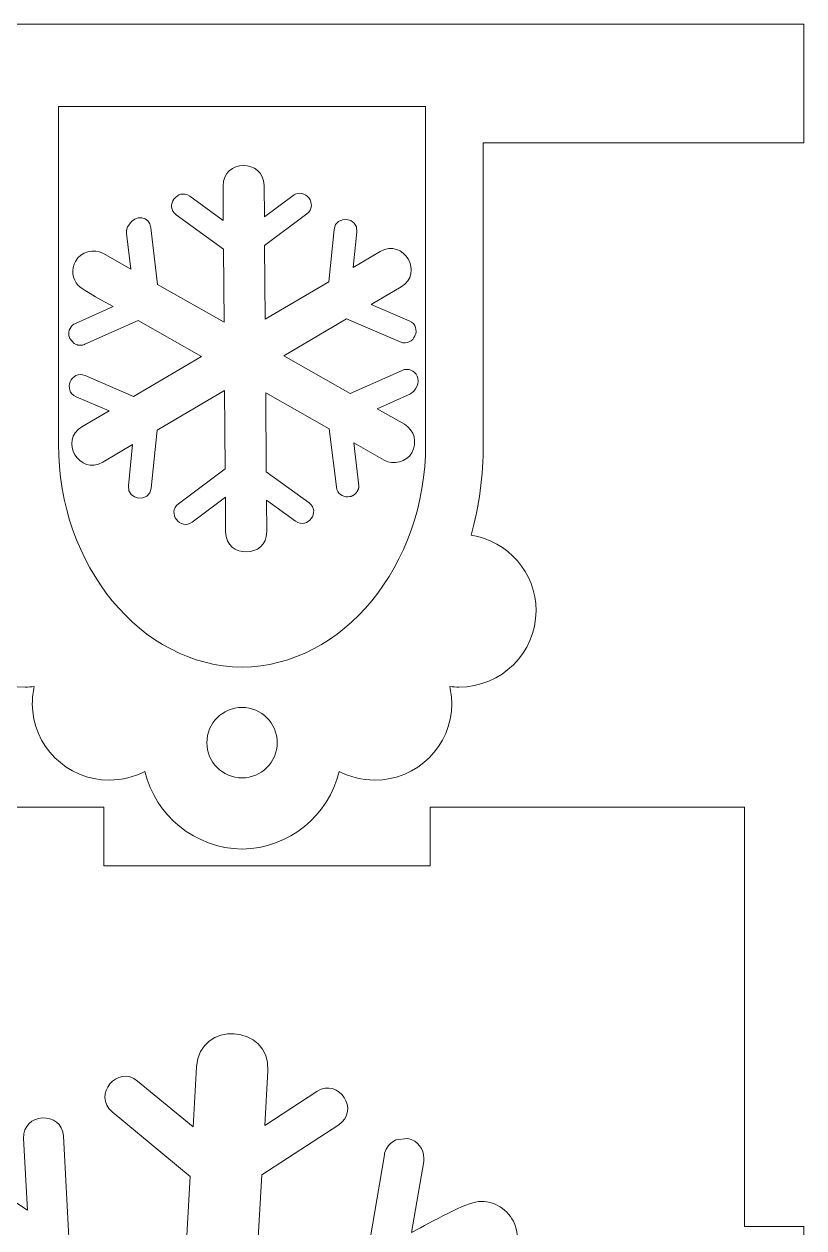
# Model space of a CAD drawing. Header units: centimetres. Extents: x -37 to 30, y -73 to 69.
# Drawn here: x 22.3 to 30.18, y 44.88 to 57.04 of the extents above; entities that cross this region are included whole.
import ezdxf

# ---------------------------------------------------------------- set-up
doc = ezdxf.new("R2010")
doc.units = ezdxf.units.CM
doc.header["$MEASUREMENT"] = 0
doc.layers.add('layer 1', color=7, linetype='Continuous')

msp = doc.modelspace()

# ---------------------------------------------------------------- linework, layer by layer
at = {"layer": 'layer 1', "color": 2, "lineweight": 9}
for points, knots in [([(30.17761, 55.84444), (30.17761, 55.84444), (29.26379, 55.84444), (29.26379, 55.84444), (29.26379, 55.84444), (29.26379, 55.84444), (28.17571, 55.84444), (28.17571, 55.84444), (28.17571, 55.84444), (28.17571, 55.84444), (26.93823, 55.84444), (26.93823, 55.84444), (26.93823, 55.84444), (26.93823, 55.84444), (26.93823, 52.8023), (26.93823, 52.8023), (26.93823, 52.8023), (26.93823, 52.48094), (26.89505, 52.17122), (26.81537, 51.88106), (26.81537, 51.88106), (27.18675, 51.8227), (27.47081, 51.50362), (27.47081, 51.11884), (27.47081, 51.11884), (27.47081, 50.69264), (27.12237, 50.347), (26.69277, 50.347), (26.69277, 50.347), (26.66139, 50.347), (26.63049, 50.34892), (26.60007, 50.3525), (26.60007, 50.3525), (26.61301, 50.29672), (26.61981, 50.23866), (26.61981, 50.17902), (26.61981, 50.17902), (26.61981, 49.75282), (26.27137, 49.40718), (25.84177, 49.40718), (25.84177, 49.40718), (25.71243, 49.40718), (25.59043, 49.43854), (25.48311, 49.49396), (25.48311, 49.49396), (25.37569, 49.05078), (24.97817, 48.7195), (24.50099, 48.70914), (24.50099, 48.70914), (24.02381, 48.7195), (23.62629, 49.05078), (23.51887, 49.49396), (23.51887, 49.49396), (23.41155, 49.43854), (23.28955, 49.40718), (23.16021, 49.40718), (23.16021, 49.40718), (22.73061, 49.40718), (22.38217, 49.75282), (22.38217, 50.17902), (22.38217, 50.17902), (22.38217, 50.23866), (22.38897, 50.29672), (22.40191, 50.3525), (22.40191, 50.3525), (22.37149, 50.34892), (22.34059, 50.347), (22.30921, 50.347), (22.30921, 50.347), (21.87961, 50.347), (21.53117, 50.69264), (21.53117, 51.11884), (21.53117, 51.11884), (21.53117, 51.50362), (21.81523, 51.8227), (22.18661, 51.88106), (22.18661, 51.88106), (22.10693, 52.17122), (22.06375, 52.48094), (22.06375, 52.8023), (22.06375, 52.8023), (22.06375, 52.8023), (22.06375, 55.84444), (22.06375, 55.84444), (22.06375, 55.84444), (22.06375, 55.84444), (20.25247, 55.84444), (20.25247, 55.84444), (20.25247, 55.84444), (20.25247, 55.84444), (19.73819, 55.84444), (19.73819, 55.84444), (19.73819, 55.84444), (19.73819, 55.84444), (18.82437, 55.84444), (18.82437, 55.84444), (18.82437, 55.84444), (18.82437, 55.84444), (18.82437, 56.7603), (18.82437, 56.7603), (18.82437, 56.7603), (18.82437, 56.7603), (18.82437, 57.04444), (18.82437, 57.04444), (18.82437, 57.04444), (18.82437, 57.04444), (24.50099, 57.04444), (24.50099, 57.04444), (24.50099, 57.04444), (24.50099, 57.04444), (30.17761, 57.04444), (30.17761, 57.04444), (30.17761, 57.04444), (30.17761, 57.04444), (30.17761, 56.7603), (30.17761, 56.7603), (30.17761, 56.7603), (30.17761, 56.7603), (30.17761, 55.84444), (30.17761, 55.84444)], [0, 0, 0, 0, 0.03225806, 0.03225806, 0.03225806, 0.03225806, 0.06451613, 0.06451613, 0.06451613, 0.06451613, 0.09677419, 0.09677419, 0.09677419, 0.09677419, 0.12903226, 0.12903226, 0.12903226, 0.12903226, 0.16129032, 0.16129032, 0.16129032, 0.16129032, 0.19354839, 0.19354839, 0.19354839, 0.19354839, 0.22580645, 0.22580645, 0.22580645, 0.22580645, 0.25806452, 0.25806452, 0.25806452, 0.25806452, 0.29032258, 0.29032258, 0.29032258, 0.29032258, 0.32258065, 0.32258065, 0.32258065, 0.32258065, 0.35483871, 0.35483871, 0.35483871, 0.35483871, 0.38709677, 0.38709677, 0.38709677, 0.38709677, 0.41935484, 0.41935484, 0.41935484, 0.41935484, 0.4516129, 0.4516129, 0.4516129, 0.4516129, 0.48387097, 0.48387097, 0.48387097, 0.48387097, 0.51612903, 0.51612903, 0.51612903, 0.51612903, 0.5483871, 0.5483871, 0.5483871, 0.5483871, 0.58064516, 0.58064516, 0.58064516, 0.58064516, 0.61290323, 0.61290323, 0.61290323, 0.61290323, 0.64516129, 0.64516129, 0.64516129, 0.64516129, 0.67741935, 0.67741935, 0.67741935, 0.67741935, 0.70967742, 0.70967742, 0.70967742, 0.70967742, 0.74193548, 0.74193548, 0.74193548, 0.74193548, 0.77419355, 0.77419355, 0.77419355, 0.77419355, 0.80645161, 0.80645161, 0.80645161, 0.80645161, 0.83870968, 0.83870968, 0.83870968, 0.83870968, 0.87096774, 0.87096774, 0.87096774, 0.87096774, 0.90322581, 0.90322581, 0.90322581, 0.90322581, 0.93548387, 0.93548387, 0.93548387, 0.93548387, 1, 1, 1, 1]), ([(26.35561, 56.21148), (26.35561, 56.21148), (24.50099, 56.21148), (24.50099, 56.21148), (24.50099, 56.21148), (24.50099, 56.21148), (22.64637, 56.21148), (22.64637, 56.21148), (22.64637, 56.21148), (22.64637, 56.21148), (22.64637, 55.84444), (22.64637, 55.84444), (22.64637, 55.84444), (22.64637, 55.84444), (22.64637, 55.01474), (22.64637, 55.01474), (22.64637, 55.01474), (22.64637, 55.01474), (22.64637, 52.8023), (22.64637, 52.8023), (22.64637, 52.8023), (22.64637, 51.57076), (23.47877, 50.5615), (24.50099, 50.54656), (24.50099, 50.54656), (25.52321, 50.5615), (26.35561, 51.57076), (26.35561, 52.8023), (26.35561, 52.8023), (26.35561, 52.8023), (26.35561, 55.01474), (26.35561, 55.01474), (26.35561, 55.01474), (26.35561, 55.01474), (26.35561, 55.84444), (26.35561, 55.84444), (26.35561, 55.84444), (26.35561, 55.84444), (26.35561, 56.21148), (26.35561, 56.21148)], [0, 0, 0, 0, 0.09090909, 0.09090909, 0.09090909, 0.09090909, 0.18181818, 0.18181818, 0.18181818, 0.18181818, 0.27272727, 0.27272727, 0.27272727, 0.27272727, 0.36363636, 0.36363636, 0.36363636, 0.36363636, 0.45454545, 0.45454545, 0.45454545, 0.45454545, 0.54545455, 0.54545455, 0.54545455, 0.54545455, 0.63636364, 0.63636364, 0.63636364, 0.63636364, 0.72727273, 0.72727273, 0.72727273, 0.72727273, 0.81818182, 0.81818182, 0.81818182, 0.81818182, 1, 1, 1, 1]), ([(24.50099, 50.1409), (24.30467, 50.1409), (24.14547, 49.9817), (24.14547, 49.78536), (24.14547, 49.78536), (24.14547, 49.58904), (24.30467, 49.42984), (24.50099, 49.42984), (24.50099, 49.42984), (24.69733, 49.42984), (24.85653, 49.58904), (24.85653, 49.78536), (24.85653, 49.78536), (24.85653, 49.9817), (24.69733, 50.1409), (24.50099, 50.1409)], [0, 0, 0, 0, 0.2, 0.2, 0.2, 0.2, 0.4, 0.4, 0.4, 0.4, 0.6, 0.6, 0.6, 0.6, 1, 1, 1, 1])]:
    msp.add_open_spline(points, degree=3, knots=knots, dxfattribs=at)
at = {"layer": 'layer 1', "color": 254, "lineweight": 9}
msp.add_open_spline([(25.37614, 54.44074), (25.37614, 54.44074), (24.73421, 54.06359), (24.73421, 54.06359), (24.73421, 54.06359), (24.73421, 54.06359), (24.72859, 54.80806), (24.72859, 54.80806), (24.72859, 54.80806), (24.72859, 54.80806), (25.15529, 55.12705), (25.15529, 55.12705), (25.15529, 55.12705), (25.27594, 55.21727), (25.13709, 55.4029), (25.01649, 55.31268), (25.01649, 55.31268), (25.01649, 55.31268), (24.72636, 55.0958), (24.72636, 55.0958), (24.72636, 55.0958), (24.72636, 55.0958), (24.72395, 55.41273), (24.72395, 55.41273), (24.72395, 55.41273), (24.72185, 55.68479), (24.30682, 55.68153), (24.30886, 55.40954), (24.30886, 55.40954), (24.30886, 55.40954), (24.31154, 55.0596), (24.31154, 55.0596), (24.31154, 55.0596), (24.31154, 55.0596), (23.97294, 55.30476), (23.97294, 55.30476), (23.97294, 55.30476), (23.85098, 55.39307), (23.71495, 55.20544), (23.83698, 55.11705), (23.83698, 55.11705), (23.83698, 55.11705), (24.31374, 54.77185), (24.31374, 54.77185), (24.31374, 54.77185), (24.31374, 54.77185), (24.31931, 54.03445), (24.31931, 54.03445), (24.31931, 54.03445), (24.31931, 54.03445), (23.64817, 54.41519), (23.64817, 54.41519), (23.64817, 54.41519), (23.64817, 54.41519), (23.58036, 54.98584), (23.58036, 54.98584), (23.58036, 54.98584), (23.56633, 55.1039), (23.42217, 55.12828), (23.35715, 55.01377), (23.35715, 55.01377), (23.33908, 54.99055), (23.3298, 54.96048), (23.3335, 54.9291), (23.3335, 54.9291), (23.3335, 54.9291), (23.3763, 54.56942), (23.3763, 54.56942), (23.3763, 54.56942), (23.3763, 54.56942), (23.10063, 54.72578), (23.10063, 54.72578), (23.10063, 54.72578), (23.00131, 54.78213), (22.87405, 54.74698), (22.8177, 54.64766), (22.8177, 54.64766), (22.77412, 54.56992), (22.78495, 54.46836), (22.84686, 54.40326), (22.84686, 54.40326), (22.90048, 54.34682), (23.13661, 54.22814), (23.20023, 54.19204), (23.20023, 54.19204), (23.20023, 54.19204), (22.81858, 54.02143), (22.81858, 54.02143), (22.81858, 54.02143), (22.7699, 53.99896), (22.74236, 53.94611), (22.75215, 53.89338), (22.75215, 53.89338), (22.75215, 53.89338), (22.75275, 53.89055), (22.75275, 53.89055), (22.75275, 53.89055), (22.75275, 53.89055), (22.75679, 53.87661), (22.75679, 53.87661), (22.75679, 53.87661), (22.75679, 53.87661), (22.76014, 53.86841), (22.76014, 53.86841), (22.76014, 53.86841), (22.76014, 53.86841), (22.80462, 53.81734), (22.80462, 53.81734), (22.80462, 53.81734), (22.80462, 53.81734), (22.81693, 53.81076), (22.81693, 53.81076), (22.81693, 53.81076), (22.81693, 53.81076), (22.83786, 53.8033), (22.83786, 53.8033), (22.83786, 53.8033), (22.83786, 53.8033), (22.84333, 53.80205), (22.84333, 53.80205), (22.84333, 53.80205), (22.84333, 53.80205), (22.85437, 53.80037), (22.85437, 53.80037), (22.85437, 53.80037), (22.85437, 53.80037), (22.85716, 53.80013), (22.85716, 53.80013), (22.85716, 53.80013), (22.85716, 53.80013), (22.85997, 53.79993), (22.85997, 53.79993), (22.85997, 53.79993), (22.85997, 53.79993), (22.8797, 53.80052), (22.8797, 53.80052), (22.8797, 53.80052), (22.8797, 53.80052), (22.891, 53.80245), (22.891, 53.80245), (22.891, 53.80245), (22.891, 53.80245), (22.90497, 53.80643), (22.90497, 53.80643), (22.90497, 53.80643), (22.90497, 53.80643), (22.90774, 53.80749), (22.90774, 53.80749), (22.90774, 53.80749), (22.90774, 53.80749), (22.91052, 53.80856), (22.91052, 53.80856), (22.91052, 53.80856), (22.91052, 53.80856), (22.91323, 53.8098), (22.91323, 53.8098), (22.91323, 53.8098), (22.91323, 53.8098), (23.45051, 54.05005), (23.45051, 54.05005), (23.45051, 54.05005), (23.45051, 54.05005), (24.0919, 53.68623), (24.0919, 53.68623), (24.0919, 53.68623), (24.0919, 53.68623), (23.40521, 53.28278), (23.40521, 53.28278), (23.40521, 53.28278), (23.40521, 53.28278), (22.9156, 53.49282), (22.9156, 53.49282), (22.9156, 53.49282), (22.77709, 53.55218), (22.68588, 53.33914), (22.82422, 53.27981), (22.82422, 53.27981), (22.82422, 53.27981), (23.15714, 53.137), (23.15714, 53.137), (23.15714, 53.137), (23.15714, 53.137), (22.88388, 52.97644), (22.88388, 52.97644), (22.88388, 52.97644), (22.64938, 52.83865), (22.85963, 52.48076), (23.09413, 52.61855), (23.09413, 52.61855), (23.09413, 52.61855), (23.39591, 52.79585), (23.39591, 52.79585), (23.39591, 52.79585), (23.39591, 52.79585), (23.35287, 52.38002), (23.35287, 52.38002), (23.35287, 52.38002), (23.33733, 52.23026), (23.56793, 52.20629), (23.58345, 52.35615), (23.58345, 52.35615), (23.58345, 52.35615), (23.64398, 52.94162), (23.64398, 52.94162), (23.64398, 52.94162), (23.64398, 52.94162), (24.32459, 53.34149), (24.32459, 53.34149), (24.32459, 53.34149), (24.32459, 53.34149), (24.33059, 52.55212), (24.33059, 52.55212), (24.33059, 52.55212), (24.33059, 52.55212), (23.85914, 52.19974), (23.85914, 52.19974), (23.85914, 52.19974), (23.73845, 52.10951), (23.87734, 51.92394), (23.99793, 52.01411), (23.99793, 52.01411), (23.99793, 52.01411), (24.33278, 52.26439), (24.33278, 52.26439), (24.33278, 52.26439), (24.33278, 52.26439), (24.33541, 51.91441), (24.33541, 51.91441), (24.33541, 51.91441), (24.33749, 51.6424), (24.75256, 51.64559), (24.75049, 51.91759), (24.75049, 51.91759), (24.75049, 51.91759), (24.7481, 52.23448), (24.7481, 52.23448), (24.7481, 52.23448), (24.7481, 52.23448), (25.0415, 52.02203), (25.0415, 52.02203), (25.0415, 52.02203), (25.16343, 51.93372), (25.29946, 52.12133), (25.17744, 52.20977), (25.17744, 52.20977), (25.17744, 52.20977), (24.74594, 52.52225), (24.74594, 52.52225), (24.74594, 52.52225), (24.74594, 52.52225), (24.73987, 53.31865), (24.73987, 53.31865), (24.73987, 53.31865), (24.73987, 53.31865), (25.38127, 52.95479), (25.38127, 52.95479), (25.38127, 52.95479), (25.38127, 52.95479), (25.45783, 52.34207), (25.45783, 52.34207), (25.45783, 52.34207), (25.4787, 52.29002), (25.53571, 52.25799), (25.59121, 52.27096), (25.59121, 52.27096), (25.59121, 52.27096), (25.59961, 52.2732), (25.59961, 52.2732), (25.59961, 52.2732), (25.59961, 52.2732), (25.60509, 52.27501), (25.60509, 52.27501), (25.60509, 52.27501), (25.60509, 52.27501), (25.60781, 52.27602), (25.60781, 52.27602), (25.60781, 52.27602), (25.60781, 52.27602), (25.61047, 52.2771), (25.61047, 52.2771), (25.61047, 52.2771), (25.61047, 52.2771), (25.61567, 52.27939), (25.61567, 52.27939), (25.61567, 52.27939), (25.61567, 52.27939), (25.62071, 52.28204), (25.62071, 52.28204), (25.62071, 52.28204), (25.62071, 52.28204), (25.62318, 52.28333), (25.62318, 52.28333), (25.62318, 52.28333), (25.62318, 52.28333), (25.62557, 52.28478), (25.62557, 52.28478), (25.62557, 52.28478), (25.62557, 52.28478), (25.63713, 52.29281), (25.63713, 52.29281), (25.63713, 52.29281), (25.63713, 52.29281), (25.63932, 52.29452), (25.63932, 52.29452), (25.63932, 52.29452), (25.63932, 52.29452), (25.64143, 52.29634), (25.64143, 52.29634), (25.64143, 52.29634), (25.64143, 52.29634), (25.6514, 52.30603), (25.6514, 52.30603), (25.6514, 52.30603), (25.6514, 52.30603), (25.65506, 52.31027), (25.65506, 52.31027), (25.65506, 52.31027), (25.65506, 52.31027), (25.65684, 52.31244), (25.65684, 52.31244), (25.65684, 52.31244), (25.65684, 52.31244), (25.6585, 52.31461), (25.6585, 52.31461), (25.6585, 52.31461), (25.6585, 52.31461), (25.66014, 52.31687), (25.66014, 52.31687), (25.66014, 52.31687), (25.66014, 52.31687), (25.66328, 52.32151), (25.66328, 52.32151), (25.66328, 52.32151), (25.66328, 52.32151), (25.66476, 52.32386), (25.66476, 52.32386), (25.66476, 52.32386), (25.66476, 52.32386), (25.67006, 52.33366), (25.67006, 52.33366), (25.67006, 52.33366), (25.67006, 52.33366), (25.67126, 52.33622), (25.67126, 52.33622), (25.67126, 52.33622), (25.67126, 52.33622), (25.67236, 52.33877), (25.67236, 52.33877), (25.67236, 52.33877), (25.67236, 52.33877), (25.67347, 52.34135), (25.67347, 52.34135), (25.67347, 52.34135), (25.67347, 52.34135), (25.67541, 52.34659), (25.67541, 52.34659), (25.67541, 52.34659), (25.67541, 52.34659), (25.67631, 52.34929), (25.67631, 52.34929), (25.67631, 52.34929), (25.67631, 52.34929), (25.67715, 52.35199), (25.67715, 52.35199), (25.67715, 52.35199), (25.67715, 52.35199), (25.67861, 52.35749), (25.67861, 52.35749), (25.67861, 52.35749), (25.67861, 52.35749), (25.67922, 52.36022), (25.67922, 52.36022), (25.67922, 52.36022), (25.67922, 52.36022), (25.67975, 52.36298), (25.67975, 52.36298), (25.67975, 52.36298), (25.67975, 52.36298), (25.68065, 52.36865), (25.68065, 52.36865), (25.68065, 52.36865), (25.68065, 52.36865), (25.68128, 52.37434), (25.68128, 52.37434), (25.68128, 52.37434), (25.68128, 52.37434), (25.68164, 52.38011), (25.68164, 52.38011), (25.68164, 52.38011), (25.68164, 52.38011), (25.63155, 52.81283), (25.63155, 52.81283), (25.63155, 52.81283), (25.63155, 52.81283), (25.93599, 52.64015), (25.93599, 52.64015), (25.93599, 52.64015), (26.03333, 52.58542), (26.15748, 52.61915), (26.21611, 52.71342), (26.21611, 52.71342), (26.27434, 52.8141), (26.24334, 52.94303), (26.1408, 53.0012), (26.1408, 53.0012), (26.1408, 53.0012), (25.86511, 53.1576), (25.86511, 53.1576), (25.86511, 53.1576), (25.86511, 53.1576), (26.19581, 53.3054), (26.19581, 53.3054), (26.19581, 53.3054), (26.25705, 53.33273), (26.29874, 53.42565), (26.27095, 53.48787), (26.27095, 53.48787), (26.24492, 53.5461), (26.17612, 53.57238), (26.11792, 53.54639), (26.11792, 53.54639), (26.11792, 53.54639), (25.59327, 53.31178), (25.59327, 53.31178), (25.59327, 53.31178), (25.59327, 53.31178), (24.92209, 53.69254), (24.92209, 53.69254), (24.92209, 53.69254), (24.92209, 53.69254), (25.55791, 54.06607), (25.55791, 54.06607), (25.55791, 54.06607), (25.55791, 54.06607), (26.0988, 53.83397), (26.0988, 53.83397), (26.0988, 53.83397), (26.23732, 53.77462), (26.32858, 53.98763), (26.19019, 54.04702), (26.19019, 54.04702), (26.19019, 54.04702), (25.806, 54.21184), (25.806, 54.21184), (25.806, 54.21184), (25.806, 54.21184), (26.10774, 54.38911), (26.10774, 54.38911), (26.10774, 54.38911), (26.34227, 54.52691), (26.13208, 54.8848), (25.8975, 54.74701), (25.8975, 54.74701), (25.8975, 54.74701), (25.62424, 54.58649), (25.62424, 54.58649), (25.62424, 54.58649), (25.62424, 54.58649), (25.66154, 54.94677), (25.66154, 54.94677), (25.66154, 54.94677), (25.67709, 55.09656), (25.44652, 55.12051), (25.43096, 54.97065), (25.43096, 54.97065), (25.43096, 54.97065), (25.37614, 54.44074), (25.37614, 54.44074)], degree=3, knots=[0, 0, 0, 0, 0.00847458, 0.00847458, 0.00847458, 0.00847458, 0.01694915, 0.01694915, 0.01694915, 0.01694915, 0.02542373, 0.02542373, 0.02542373, 0.02542373, 0.03389831, 0.03389831, 0.03389831, 0.03389831, 0.04237288, 0.04237288, 0.04237288, 0.04237288, 0.05084746, 0.05084746, 0.05084746, 0.05084746, 0.05932203, 0.05932203, 0.05932203, 0.05932203, 0.06779661, 0.06779661, 0.06779661, 0.06779661, 0.07627119, 0.07627119, 0.07627119, 0.07627119, 0.08474576, 0.08474576, 0.08474576, 0.08474576, 0.09322034, 0.09322034, 0.09322034, 0.09322034, 0.10169492, 0.10169492, 0.10169492, 0.10169492, 0.11016949, 0.11016949, 0.11016949, 0.11016949, 0.11864407, 0.11864407, 0.11864407, 0.11864407, 0.12711864, 0.12711864, 0.12711864, 0.12711864, 0.13559322, 0.13559322, 0.13559322, 0.13559322, 0.1440678, 0.1440678, 0.1440678, 0.1440678, 0.15254237, 0.15254237, 0.15254237, 0.15254237, 0.16101695, 0.16101695, 0.16101695, 0.16101695, 0.16949153, 0.16949153, 0.16949153, 0.16949153, 0.1779661, 0.1779661, 0.1779661, 0.1779661, 0.18644068, 0.18644068, 0.18644068, 0.18644068, 0.19491525, 0.19491525, 0.19491525, 0.19491525, 0.20338983, 0.20338983, 0.20338983, 0.20338983, 0.21186441, 0.21186441, 0.21186441, 0.21186441, 0.22033898, 0.22033898, 0.22033898, 0.22033898, 0.22881356, 0.22881356, 0.22881356, 0.22881356, 0.23728814, 0.23728814, 0.23728814, 0.23728814, 0.24576271, 0.24576271, 0.24576271, 0.24576271, 0.25423729, 0.25423729, 0.25423729, 0.25423729, 0.26271186, 0.26271186, 0.26271186, 0.26271186, 0.27118644, 0.27118644, 0.27118644, 0.27118644, 0.27966102, 0.27966102, 0.27966102, 0.27966102, 0.28813559, 0.28813559, 0.28813559, 0.28813559, 0.29661017, 0.29661017, 0.29661017, 0.29661017, 0.30508475, 0.30508475, 0.30508475, 0.30508475, 0.31355932, 0.31355932, 0.31355932, 0.31355932, 0.3220339, 0.3220339, 0.3220339, 0.3220339, 0.33050847, 0.33050847, 0.33050847, 0.33050847, 0.33898305, 0.33898305, 0.33898305, 0.33898305, 0.34745763, 0.34745763, 0.34745763, 0.34745763, 0.3559322, 0.3559322, 0.3559322, 0.3559322, 0.36440678, 0.36440678, 0.36440678, 0.36440678, 0.37288136, 0.37288136, 0.37288136, 0.37288136, 0.38135593, 0.38135593, 0.38135593, 0.38135593, 0.38983051, 0.38983051, 0.38983051, 0.38983051, 0.39830508, 0.39830508, 0.39830508, 0.39830508, 0.40677966, 0.40677966, 0.40677966, 0.40677966, 0.41525424, 0.41525424, 0.41525424, 0.41525424, 0.42372881, 0.42372881, 0.42372881, 0.42372881, 0.43220339, 0.43220339, 0.43220339, 0.43220339, 0.44067797, 0.44067797, 0.44067797, 0.44067797, 0.44915254, 0.44915254, 0.44915254, 0.44915254, 0.45762712, 0.45762712, 0.45762712, 0.45762712, 0.46610169, 0.46610169, 0.46610169, 0.46610169, 0.47457627, 0.47457627, 0.47457627, 0.47457627, 0.48305085, 0.48305085, 0.48305085, 0.48305085, 0.49152542, 0.49152542, 0.49152542, 0.49152542, 0.5, 0.5, 0.5, 0.5, 0.50847458, 0.50847458, 0.50847458, 0.50847458, 0.51694915, 0.51694915, 0.51694915, 0.51694915, 0.52542373, 0.52542373, 0.52542373, 0.52542373, 0.53389831, 0.53389831, 0.53389831, 0.53389831, 0.54237288, 0.54237288, 0.54237288, 0.54237288, 0.55084746, 0.55084746, 0.55084746, 0.55084746, 0.55932203, 0.55932203, 0.55932203, 0.55932203, 0.56779661, 0.56779661, 0.56779661, 0.56779661, 0.57627119, 0.57627119, 0.57627119, 0.57627119, 0.58474576, 0.58474576, 0.58474576, 0.58474576, 0.59322034, 0.59322034, 0.59322034, 0.59322034, 0.60169492, 0.60169492, 0.60169492, 0.60169492, 0.61016949, 0.61016949, 0.61016949, 0.61016949, 0.61864407, 0.61864407, 0.61864407, 0.61864407, 0.62711864, 0.62711864, 0.62711864, 0.62711864, 0.63559322, 0.63559322, 0.63559322, 0.63559322, 0.6440678, 0.6440678, 0.6440678, 0.6440678, 0.65254237, 0.65254237, 0.65254237, 0.65254237, 0.66101695, 0.66101695, 0.66101695, 0.66101695, 0.66949153, 0.66949153, 0.66949153, 0.66949153, 0.6779661, 0.6779661, 0.6779661, 0.6779661, 0.68644068, 0.68644068, 0.68644068, 0.68644068, 0.69491525, 0.69491525, 0.69491525, 0.69491525, 0.70338983, 0.70338983, 0.70338983, 0.70338983, 0.71186441, 0.71186441, 0.71186441, 0.71186441, 0.72033898, 0.72033898, 0.72033898, 0.72033898, 0.72881356, 0.72881356, 0.72881356, 0.72881356, 0.73728814, 0.73728814, 0.73728814, 0.73728814, 0.74576271, 0.74576271, 0.74576271, 0.74576271, 0.75423729, 0.75423729, 0.75423729, 0.75423729, 0.76271186, 0.76271186, 0.76271186, 0.76271186, 0.77118644, 0.77118644, 0.77118644, 0.77118644, 0.77966102, 0.77966102, 0.77966102, 0.77966102, 0.78813559, 0.78813559, 0.78813559, 0.78813559, 0.79661017, 0.79661017, 0.79661017, 0.79661017, 0.80508475, 0.80508475, 0.80508475, 0.80508475, 0.81355932, 0.81355932, 0.81355932, 0.81355932, 0.8220339, 0.8220339, 0.8220339, 0.8220339, 0.83050847, 0.83050847, 0.83050847, 0.83050847, 0.83898305, 0.83898305, 0.83898305, 0.83898305, 0.84745763, 0.84745763, 0.84745763, 0.84745763, 0.8559322, 0.8559322, 0.8559322, 0.8559322, 0.86440678, 0.86440678, 0.86440678, 0.86440678, 0.87288136, 0.87288136, 0.87288136, 0.87288136, 0.88135593, 0.88135593, 0.88135593, 0.88135593, 0.88983051, 0.88983051, 0.88983051, 0.88983051, 0.89830508, 0.89830508, 0.89830508, 0.89830508, 0.90677966, 0.90677966, 0.90677966, 0.90677966, 0.91525424, 0.91525424, 0.91525424, 0.91525424, 0.92372881, 0.92372881, 0.92372881, 0.92372881, 0.93220339, 0.93220339, 0.93220339, 0.93220339, 0.94067797, 0.94067797, 0.94067797, 0.94067797, 0.94915254, 0.94915254, 0.94915254, 0.94915254, 0.95762712, 0.95762712, 0.95762712, 0.95762712, 0.96610169, 0.96610169, 0.96610169, 0.96610169, 0.97457627, 0.97457627, 0.97457627, 0.97457627, 0.98305085, 0.98305085, 0.98305085, 0.98305085, 1, 1, 1, 1], dxfattribs=at)
at = {"layer": 'layer 1', "color": 250, "lineweight": 9}
for points, knots in [([(19.92979, 49.13312), (18.60997, 47.80264), (17.20309, 46.38434), (16.32387, 45.49802), (16.32387, 45.49802), (16.32387, 45.49802), (16.32387, 44.0448), (16.32387, 44.0448), (16.32387, 44.0448), (16.38911, 44.06792), (16.45931, 44.08056), (16.53247, 44.08056), (16.53247, 44.08056), (16.87709, 44.08056), (17.15655, 43.8011), (17.15655, 43.45648), (17.15655, 43.45648), (17.15655, 43.11186), (16.87709, 42.8324), (16.53247, 42.8324), (16.53247, 42.8324), (16.45931, 42.8324), (16.38911, 42.84504), (16.32387, 42.86816), (16.32387, 42.86816), (16.32387, 42.86816), (16.32387, 41.41494), (16.32387, 41.41494), (16.32387, 41.41494), (17.20505, 40.5266), (18.60667, 39.11366), (19.92979, 37.77984), (19.92979, 37.77984), (19.92979, 37.77984), (23.10469, 37.77984), (23.10469, 37.77984), (23.10469, 37.77984), (23.10469, 37.77984), (23.10469, 38.37062), (23.10469, 38.37062), (23.10469, 38.37062), (23.10469, 38.37062), (26.40269, 38.37062), (26.40269, 38.37062), (26.40269, 38.37062), (26.40269, 38.37062), (26.40269, 37.77984), (26.40269, 37.77984), (26.40269, 37.77984), (26.40269, 37.77984), (28.43757, 37.77984), (28.43757, 37.77984), (28.43757, 37.77984), (28.43757, 37.77984), (28.43757, 34.2631), (28.43757, 34.2631), (28.43757, 34.2631), (28.14033, 35.2877), (27.60033, 36.23082), (26.73445, 36.94), (26.73445, 36.94), (26.62667, 35.76636), (26.55297, 34.64336), (25.39621, 33.84186), (25.39621, 33.84186), (25.70077, 34.34976), (25.04077, 35.34852), (24.39781, 35.78876), (24.39781, 35.78876), (24.24307, 34.97414), (24.02077, 33.8718), (23.00311, 33.37866), (23.00311, 33.37866), (22.99297, 33.86346), (22.67805, 34.22788), (22.22461, 34.58264), (22.22461, 34.58264), (21.73883, 33.51252), (21.34979, 32.9689), (20.32741, 32.26246), (20.32741, 32.26246), (21.34979, 31.55602), (21.73883, 31.0124), (22.22461, 29.94228), (22.22461, 29.94228), (22.67805, 30.29704), (22.99297, 30.66146), (23.00311, 31.14626), (23.00311, 31.14626), (24.02077, 30.65312), (24.24307, 29.55078), (24.39781, 28.73616), (24.39781, 28.73616), (25.04077, 29.1764), (25.70077, 30.17516), (25.39621, 30.68306), (25.39621, 30.68306), (26.55297, 29.88156), (26.62667, 28.75856), (26.73445, 27.58492), (26.73445, 27.58492), (27.60033, 28.2941), (28.14033, 29.23722), (28.43757, 30.26182), (28.43757, 30.26182), (28.43757, 30.26182), (28.43757, 28.9739), (28.43757, 28.9739), (28.43757, 28.9739), (28.43757, 28.66038), (28.69407, 28.40388), (29.00759, 28.40388), (29.00759, 28.40388), (29.00759, 28.40388), (29.57761, 28.40388), (29.57761, 28.40388), (29.57761, 28.40388), (29.57761, 28.40388), (29.57761, 37.77984), (29.57761, 37.77984), (29.57761, 37.77984), (29.57761, 37.77984), (29.57761, 37.98624), (29.57761, 37.98624), (29.57761, 37.98624), (29.57761, 37.98624), (29.57761, 42.01672), (29.57761, 42.01672), (29.57761, 42.01672), (29.57761, 42.01672), (30.17761, 42.01672), (30.17761, 42.01672), (30.17761, 42.01672), (30.17761, 42.01672), (30.17761, 44.89624), (30.17761, 44.89624), (30.17761, 44.89624), (30.17761, 44.89624), (29.57761, 44.89624), (29.57761, 44.89624), (29.57761, 44.89624), (29.57761, 44.89624), (29.57761, 49.13312), (29.57761, 49.13312), (29.57761, 49.13312), (29.57761, 49.13312), (26.40269, 49.13312), (26.40269, 49.13312), (26.40269, 49.13312), (26.40269, 49.13312), (26.40269, 48.54234), (26.40269, 48.54234), (26.40269, 48.54234), (26.40269, 48.54234), (23.10469, 48.54234), (23.10469, 48.54234), (23.10469, 48.54234), (23.10469, 48.54234), (23.10469, 49.13312), (23.10469, 49.13312), (23.10469, 49.13312), (23.10469, 49.13312), (19.92979, 49.13312), (19.92979, 49.13312)], [0, 0, 0, 0, 0.02380952, 0.02380952, 0.02380952, 0.02380952, 0.04761905, 0.04761905, 0.04761905, 0.04761905, 0.07142857, 0.07142857, 0.07142857, 0.07142857, 0.0952381, 0.0952381, 0.0952381, 0.0952381, 0.11904762, 0.11904762, 0.11904762, 0.11904762, 0.14285714, 0.14285714, 0.14285714, 0.14285714, 0.16666667, 0.16666667, 0.16666667, 0.16666667, 0.19047619, 0.19047619, 0.19047619, 0.19047619, 0.21428571, 0.21428571, 0.21428571, 0.21428571, 0.23809524, 0.23809524, 0.23809524, 0.23809524, 0.26190476, 0.26190476, 0.26190476, 0.26190476, 0.28571429, 0.28571429, 0.28571429, 0.28571429, 0.30952381, 0.30952381, 0.30952381, 0.30952381, 0.33333333, 0.33333333, 0.33333333, 0.33333333, 0.35714286, 0.35714286, 0.35714286, 0.35714286, 0.38095238, 0.38095238, 0.38095238, 0.38095238, 0.4047619, 0.4047619, 0.4047619, 0.4047619, 0.42857143, 0.42857143, 0.42857143, 0.42857143, 0.45238095, 0.45238095, 0.45238095, 0.45238095, 0.47619048, 0.47619048, 0.47619048, 0.47619048, 0.5, 0.5, 0.5, 0.5, 0.52380952, 0.52380952, 0.52380952, 0.52380952, 0.54761905, 0.54761905, 0.54761905, 0.54761905, 0.57142857, 0.57142857, 0.57142857, 0.57142857, 0.5952381, 0.5952381, 0.5952381, 0.5952381, 0.61904762, 0.61904762, 0.61904762, 0.61904762, 0.64285714, 0.64285714, 0.64285714, 0.64285714, 0.66666667, 0.66666667, 0.66666667, 0.66666667, 0.69047619, 0.69047619, 0.69047619, 0.69047619, 0.71428571, 0.71428571, 0.71428571, 0.71428571, 0.73809524, 0.73809524, 0.73809524, 0.73809524, 0.76190476, 0.76190476, 0.76190476, 0.76190476, 0.78571429, 0.78571429, 0.78571429, 0.78571429, 0.80952381, 0.80952381, 0.80952381, 0.80952381, 0.83333333, 0.83333333, 0.83333333, 0.83333333, 0.85714286, 0.85714286, 0.85714286, 0.85714286, 0.88095238, 0.88095238, 0.88095238, 0.88095238, 0.9047619, 0.9047619, 0.9047619, 0.9047619, 0.92857143, 0.92857143, 0.92857143, 0.92857143, 0.95238095, 0.95238095, 0.95238095, 0.95238095, 1, 1, 1, 1]), ([(24.47247, 41.45156), (24.47247, 41.45156), (24.54701, 42.74402), (24.54701, 42.74402), (24.54701, 42.74402), (24.54701, 42.74402), (25.62897, 42.03322), (25.62897, 42.03322), (25.62897, 42.03322), (25.62897, 42.03322), (25.67817, 41.10814), (25.67817, 41.10814), (25.67817, 41.10814), (25.69213, 40.84656), (26.09465, 40.86808), (26.08065, 41.1296), (26.08065, 41.1296), (26.08065, 41.1296), (26.04721, 41.75856), (26.04721, 41.75856), (26.04721, 41.75856), (26.04721, 41.75856), (26.50783, 41.456), (26.50783, 41.456), (26.50783, 41.456), (26.90327, 41.1963), (27.29935, 41.7996), (26.90407, 42.05932), (26.90407, 42.05932), (26.90407, 42.05932), (26.39545, 42.39338), (26.39545, 42.39338), (26.39545, 42.39338), (26.39545, 42.39338), (27.07695, 42.64626), (27.07695, 42.64626), (27.07695, 42.64626), (27.32243, 42.73734), (27.18247, 43.11524), (26.93681, 43.02414), (26.93681, 43.02414), (26.93681, 43.02414), (25.97723, 42.66808), (25.97723, 42.66808), (25.97723, 42.66808), (25.97723, 42.66808), (24.90553, 43.37212), (24.90553, 43.37212), (24.90553, 43.37212), (24.90553, 43.37212), (26.10421, 43.97494), (26.10421, 43.97494), (26.10421, 43.97494), (26.10421, 43.97494), (26.99489, 43.52192), (26.99489, 43.52192), (26.99489, 43.52192), (27.17915, 43.4282), (27.35363, 43.61312), (27.25083, 43.81772), (27.25083, 43.81772), (27.23471, 43.86628), (27.20019, 43.90874), (27.15123, 43.9337), (27.15123, 43.9337), (27.15123, 43.9337), (26.58979, 44.21914), (26.58979, 44.21914), (26.58979, 44.21914), (26.58979, 44.21914), (27.08211, 44.46678), (27.08211, 44.46678), (27.08211, 44.46678), (27.25951, 44.55598), (27.33157, 44.77394), (27.24237, 44.95134), (27.24237, 44.95134), (27.17203, 45.08944), (27.01471, 45.17186), (26.86079, 45.1452), (26.86079, 45.1452), (26.72739, 45.12216), (26.32775, 44.89532), (26.21411, 44.83818), (26.21411, 44.83818), (26.21411, 44.83818), (26.33595, 45.55482), (26.33595, 45.55482), (26.33595, 45.55482), (26.35047, 45.64692), (26.30065, 45.73778), (26.21495, 45.77454), (26.21495, 45.77454), (26.21495, 45.77454), (26.21027, 45.7764), (26.21027, 45.7764), (26.21027, 45.7764), (26.21027, 45.7764), (26.18621, 45.78402), (26.18621, 45.78402), (26.18621, 45.78402), (26.18621, 45.78402), (26.17113, 45.7871), (26.17113, 45.7871), (26.17113, 45.7871), (26.17113, 45.7871), (26.05431, 45.7721), (26.05431, 45.7721), (26.05431, 45.7721), (26.05431, 45.7721), (26.03291, 45.76066), (26.03291, 45.76066), (26.03291, 45.76066), (26.03291, 45.76066), (26.00191, 45.73758), (26.00191, 45.73758), (26.00191, 45.73758), (26.00191, 45.73758), (25.99483, 45.73088), (25.99483, 45.73088), (25.99483, 45.73088), (25.99483, 45.73088), (25.98173, 45.71654), (25.98173, 45.71654), (25.98173, 45.71654), (25.98173, 45.71654), (25.97869, 45.71274), (25.97869, 45.71274), (25.97869, 45.71274), (25.97869, 45.71274), (25.97569, 45.70886), (25.97569, 45.70886), (25.97569, 45.70886), (25.97569, 45.70886), (25.95749, 45.67976), (25.95749, 45.67976), (25.95749, 45.67976), (25.95749, 45.67976), (25.94937, 45.66156), (25.94937, 45.66156), (25.94937, 45.66156), (25.94937, 45.66156), (25.94163, 45.63752), (25.94163, 45.63752), (25.94163, 45.63752), (25.94163, 45.63752), (25.94049, 45.6325), (25.94049, 45.6325), (25.94049, 45.6325), (25.94049, 45.6325), (25.93935, 45.62744), (25.93935, 45.62744), (25.93935, 45.62744), (25.93935, 45.62744), (25.93853, 45.62232), (25.93853, 45.62232), (25.93853, 45.62232), (25.93853, 45.62232), (25.76709, 44.61338), (25.76709, 44.61338), (25.76709, 44.61338), (25.76709, 44.61338), (24.62161, 44.03724), (24.62161, 44.03724), (24.62161, 44.03724), (24.62161, 44.03724), (24.70133, 45.41984), (24.70133, 45.41984), (24.70133, 45.41984), (24.70133, 45.41984), (25.47787, 45.925), (25.47787, 45.925), (25.47787, 45.925), (25.69747, 46.06796), (25.47749, 46.4056), (25.25809, 46.26284), (25.25809, 46.26284), (25.25809, 46.26284), (24.73009, 45.91934), (24.73009, 45.91934), (24.73009, 45.91934), (24.73009, 45.91934), (24.76179, 46.46954), (24.76179, 46.46954), (24.76179, 46.46954), (24.78901, 46.9417), (24.06845, 46.98328), (24.04123, 46.51112), (24.04123, 46.51112), (24.04123, 46.51112), (24.00619, 45.90352), (24.00619, 45.90352), (24.00619, 45.90352), (24.00619, 45.90352), (23.44645, 46.36732), (23.44645, 46.36732), (23.44645, 46.36732), (23.24489, 46.53442), (22.98755, 46.2241), (23.18925, 46.05694), (23.18925, 46.05694), (23.18925, 46.05694), (23.97741, 45.40402), (23.97741, 45.40402), (23.97741, 45.40402), (23.97741, 45.40402), (23.89839, 44.03368), (23.89839, 44.03368), (23.89839, 44.03368), (23.89839, 44.03368), (22.75113, 44.7873), (22.75113, 44.7873), (22.75113, 44.7873), (22.75113, 44.7873), (22.69685, 45.80932), (22.69685, 45.80932), (22.69685, 45.80932), (22.68293, 46.07098), (22.28045, 46.04934), (22.29439, 45.78788), (22.29439, 45.78788), (22.29439, 45.78788), (22.33295, 45.06198), (22.33295, 45.06198), (22.33295, 45.06198), (22.33295, 45.06198), (21.82431, 45.39616), (21.82431, 45.39616), (21.82431, 45.39616), (21.42897, 45.65582), (21.03275, 45.05254), (21.42807, 44.79286), (21.42807, 44.79286), (21.42807, 44.79286), (21.88863, 44.4903), (21.88863, 44.4903), (21.88863, 44.4903), (21.88863, 44.4903), (21.29807, 44.2712), (21.29807, 44.2712), (21.29807, 44.2712), (21.05263, 44.18016), (21.19255, 43.80228), (21.43827, 43.89332), (21.43827, 43.89332), (21.43827, 43.89332), (22.30683, 44.21552), (22.30683, 44.21552), (22.30683, 44.21552), (22.30683, 44.21552), (23.46433, 43.45522), (23.46433, 43.45522), (23.46433, 43.45522), (23.46433, 43.45522), (22.31877, 42.8791), (22.31877, 42.8791), (22.31877, 42.8791), (22.31877, 42.8791), (21.35881, 43.3601), (21.35881, 43.3601), (21.35881, 43.3601), (21.26339, 43.38018), (21.16203, 43.32868), (21.12719, 43.2359), (21.12719, 43.2359), (21.12719, 43.2359), (21.12231, 43.22158), (21.12231, 43.22158), (21.12231, 43.22158), (21.12231, 43.22158), (21.11963, 43.21192), (21.11963, 43.21192), (21.11963, 43.21192), (21.11963, 43.21192), (21.11847, 43.207), (21.11847, 43.207), (21.11847, 43.207), (21.11847, 43.207), (21.11747, 43.20212), (21.11747, 43.20212), (21.11747, 43.20212), (21.11747, 43.20212), (21.11575, 43.19238), (21.11575, 43.19238), (21.11575, 43.19238), (21.11575, 43.19238), (21.11471, 43.18254), (21.11471, 43.18254), (21.11471, 43.18254), (21.11471, 43.18254), (21.11419, 43.17772), (21.11419, 43.17772), (21.11419, 43.17772), (21.11419, 43.17772), (21.11399, 43.17286), (21.11399, 43.17286), (21.11399, 43.17286), (21.11399, 43.17286), (21.11443, 43.1484), (21.11443, 43.1484), (21.11443, 43.1484), (21.11443, 43.1484), (21.11479, 43.14358), (21.11479, 43.14358), (21.11479, 43.14358), (21.11479, 43.14358), (21.11539, 43.13876), (21.11539, 43.13876), (21.11539, 43.13876), (21.11539, 43.13876), (21.11977, 43.115), (21.11977, 43.115), (21.11977, 43.115), (21.11977, 43.115), (21.12237, 43.1056), (21.12237, 43.1056), (21.12237, 43.1056), (21.12237, 43.1056), (21.12379, 43.10094), (21.12379, 43.10094), (21.12379, 43.10094), (21.12379, 43.10094), (21.12533, 43.09644), (21.12533, 43.09644), (21.12533, 43.09644), (21.12533, 43.09644), (21.12701, 43.09188), (21.12701, 43.09188), (21.12701, 43.09188), (21.12701, 43.09188), (21.13069, 43.08286), (21.13069, 43.08286), (21.13069, 43.08286), (21.13069, 43.08286), (21.13265, 43.07846), (21.13265, 43.07846), (21.13265, 43.07846), (21.13265, 43.07846), (21.14171, 43.06132), (21.14171, 43.06132), (21.14171, 43.06132), (21.14171, 43.06132), (21.14425, 43.05712), (21.14425, 43.05712), (21.14425, 43.05712), (21.14425, 43.05712), (21.14687, 43.05306), (21.14687, 43.05306), (21.14687, 43.05306), (21.14687, 43.05306), (21.14953, 43.04898), (21.14953, 43.04898), (21.14953, 43.04898), (21.14953, 43.04898), (21.15523, 43.0411), (21.15523, 43.0411), (21.15523, 43.0411), (21.15523, 43.0411), (21.15827, 43.0372), (21.15827, 43.0372), (21.15827, 43.0372), (21.15827, 43.0372), (21.16137, 43.03338), (21.16137, 43.03338), (21.16137, 43.03338), (21.16137, 43.03338), (21.16791, 43.02596), (21.16791, 43.02596), (21.16791, 43.02596), (21.16791, 43.02596), (21.17127, 43.02244), (21.17127, 43.02244), (21.17127, 43.02244), (21.17127, 43.02244), (21.17475, 43.019), (21.17475, 43.019), (21.17475, 43.019), (21.17475, 43.019), (21.18207, 43.01222), (21.18207, 43.01222), (21.18207, 43.01222), (21.18207, 43.01222), (21.18969, 43.00582), (21.18969, 43.00582), (21.18969, 43.00582), (21.18969, 43.00582), (21.19769, 42.99972), (21.19769, 42.99972), (21.19769, 42.99972), (21.19769, 42.99972), (21.87179, 42.65428), (21.87179, 42.65428), (21.87179, 42.65428), (21.87179, 42.65428), (21.32809, 42.3808), (21.32809, 42.3808), (21.32809, 42.3808), (21.15495, 42.2929), (21.08383, 42.0808), (21.16353, 41.90498), (21.16353, 41.90498), (21.25289, 41.72356), (21.46927, 41.64388), (21.65241, 41.73598), (21.65241, 41.73598), (21.65241, 41.73598), (22.14479, 41.9836), (22.14479, 41.9836), (22.14479, 41.9836), (22.14479, 41.9836), (22.03917, 41.36266), (22.03917, 41.36266), (22.03917, 41.36266), (22.01955, 41.24772), (22.11365, 41.0977), (22.23047, 41.0778), (22.23047, 41.0778), (22.33981, 41.0592), (22.44425, 41.13332), (22.46287, 41.24258), (22.46287, 41.24258), (22.46287, 41.24258), (22.63027, 42.2278), (22.63027, 42.2278), (22.63027, 42.2278), (22.63027, 42.2278), (23.82901, 42.83066), (23.82901, 42.83066), (23.82901, 42.83066), (23.82901, 42.83066), (23.75515, 41.55052), (23.75515, 41.55052), (23.75515, 41.55052), (23.75515, 41.55052), (22.89719, 40.9925), (22.89719, 40.9925), (22.89719, 40.9925), (22.67759, 40.84952), (22.89749, 40.51184), (23.11701, 40.65462), (23.11701, 40.65462), (23.11701, 40.65462), (23.72635, 41.051), (23.72635, 41.051), (23.72635, 41.051), (23.72635, 41.051), (23.69131, 40.44348), (23.69131, 40.44348), (23.69131, 40.44348), (23.66409, 39.97128), (24.38459, 39.9296), (24.41187, 40.40188), (24.41187, 40.40188), (24.41187, 40.40188), (24.44365, 40.95204), (24.44365, 40.95204), (24.44365, 40.95204), (24.44365, 40.95204), (24.92861, 40.55018), (24.92861, 40.55018), (24.92861, 40.55018), (25.13019, 40.38304), (25.38749, 40.69332), (25.18581, 40.86054), (25.18581, 40.86054), (25.18581, 40.86054), (24.47247, 41.45156), (24.47247, 41.45156)], [0, 0, 0, 0, 0.00847458, 0.00847458, 0.00847458, 0.00847458, 0.01694915, 0.01694915, 0.01694915, 0.01694915, 0.02542373, 0.02542373, 0.02542373, 0.02542373, 0.03389831, 0.03389831, 0.03389831, 0.03389831, 0.04237288, 0.04237288, 0.04237288, 0.04237288, 0.05084746, 0.05084746, 0.05084746, 0.05084746, 0.05932203, 0.05932203, 0.05932203, 0.05932203, 0.06779661, 0.06779661, 0.06779661, 0.06779661, 0.07627119, 0.07627119, 0.07627119, 0.07627119, 0.08474576, 0.08474576, 0.08474576, 0.08474576, 0.09322034, 0.09322034, 0.09322034, 0.09322034, 0.10169492, 0.10169492, 0.10169492, 0.10169492, 0.11016949, 0.11016949, 0.11016949, 0.11016949, 0.11864407, 0.11864407, 0.11864407, 0.11864407, 0.12711864, 0.12711864, 0.12711864, 0.12711864, 0.13559322, 0.13559322, 0.13559322, 0.13559322, 0.1440678, 0.1440678, 0.1440678, 0.1440678, 0.15254237, 0.15254237, 0.15254237, 0.15254237, 0.16101695, 0.16101695, 0.16101695, 0.16101695, 0.16949153, 0.16949153, 0.16949153, 0.16949153, 0.1779661, 0.1779661, 0.1779661, 0.1779661, 0.18644068, 0.18644068, 0.18644068, 0.18644068, 0.19491525, 0.19491525, 0.19491525, 0.19491525, 0.20338983, 0.20338983, 0.20338983, 0.20338983, 0.21186441, 0.21186441, 0.21186441, 0.21186441, 0.22033898, 0.22033898, 0.22033898, 0.22033898, 0.22881356, 0.22881356, 0.22881356, 0.22881356, 0.23728814, 0.23728814, 0.23728814, 0.23728814, 0.24576271, 0.24576271, 0.24576271, 0.24576271, 0.25423729, 0.25423729, 0.25423729, 0.25423729, 0.26271186, 0.26271186, 0.26271186, 0.26271186, 0.27118644, 0.27118644, 0.27118644, 0.27118644, 0.27966102, 0.27966102, 0.27966102, 0.27966102, 0.28813559, 0.28813559, 0.28813559, 0.28813559, 0.29661017, 0.29661017, 0.29661017, 0.29661017, 0.30508475, 0.30508475, 0.30508475, 0.30508475, 0.31355932, 0.31355932, 0.31355932, 0.31355932, 0.3220339, 0.3220339, 0.3220339, 0.3220339, 0.33050847, 0.33050847, 0.33050847, 0.33050847, 0.33898305, 0.33898305, 0.33898305, 0.33898305, 0.34745763, 0.34745763, 0.34745763, 0.34745763, 0.3559322, 0.3559322, 0.3559322, 0.3559322, 0.36440678, 0.36440678, 0.36440678, 0.36440678, 0.37288136, 0.37288136, 0.37288136, 0.37288136, 0.38135593, 0.38135593, 0.38135593, 0.38135593, 0.38983051, 0.38983051, 0.38983051, 0.38983051, 0.39830508, 0.39830508, 0.39830508, 0.39830508, 0.40677966, 0.40677966, 0.40677966, 0.40677966, 0.41525424, 0.41525424, 0.41525424, 0.41525424, 0.42372881, 0.42372881, 0.42372881, 0.42372881, 0.43220339, 0.43220339, 0.43220339, 0.43220339, 0.44067797, 0.44067797, 0.44067797, 0.44067797, 0.44915254, 0.44915254, 0.44915254, 0.44915254, 0.45762712, 0.45762712, 0.45762712, 0.45762712, 0.46610169, 0.46610169, 0.46610169, 0.46610169, 0.47457627, 0.47457627, 0.47457627, 0.47457627, 0.48305085, 0.48305085, 0.48305085, 0.48305085, 0.49152542, 0.49152542, 0.49152542, 0.49152542, 0.5, 0.5, 0.5, 0.5, 0.50847458, 0.50847458, 0.50847458, 0.50847458, 0.51694915, 0.51694915, 0.51694915, 0.51694915, 0.52542373, 0.52542373, 0.52542373, 0.52542373, 0.53389831, 0.53389831, 0.53389831, 0.53389831, 0.54237288, 0.54237288, 0.54237288, 0.54237288, 0.55084746, 0.55084746, 0.55084746, 0.55084746, 0.55932203, 0.55932203, 0.55932203, 0.55932203, 0.56779661, 0.56779661, 0.56779661, 0.56779661, 0.57627119, 0.57627119, 0.57627119, 0.57627119, 0.58474576, 0.58474576, 0.58474576, 0.58474576, 0.59322034, 0.59322034, 0.59322034, 0.59322034, 0.60169492, 0.60169492, 0.60169492, 0.60169492, 0.61016949, 0.61016949, 0.61016949, 0.61016949, 0.61864407, 0.61864407, 0.61864407, 0.61864407, 0.62711864, 0.62711864, 0.62711864, 0.62711864, 0.63559322, 0.63559322, 0.63559322, 0.63559322, 0.6440678, 0.6440678, 0.6440678, 0.6440678, 0.65254237, 0.65254237, 0.65254237, 0.65254237, 0.66101695, 0.66101695, 0.66101695, 0.66101695, 0.66949153, 0.66949153, 0.66949153, 0.66949153, 0.6779661, 0.6779661, 0.6779661, 0.6779661, 0.68644068, 0.68644068, 0.68644068, 0.68644068, 0.69491525, 0.69491525, 0.69491525, 0.69491525, 0.70338983, 0.70338983, 0.70338983, 0.70338983, 0.71186441, 0.71186441, 0.71186441, 0.71186441, 0.72033898, 0.72033898, 0.72033898, 0.72033898, 0.72881356, 0.72881356, 0.72881356, 0.72881356, 0.73728814, 0.73728814, 0.73728814, 0.73728814, 0.74576271, 0.74576271, 0.74576271, 0.74576271, 0.75423729, 0.75423729, 0.75423729, 0.75423729, 0.76271186, 0.76271186, 0.76271186, 0.76271186, 0.77118644, 0.77118644, 0.77118644, 0.77118644, 0.77966102, 0.77966102, 0.77966102, 0.77966102, 0.78813559, 0.78813559, 0.78813559, 0.78813559, 0.79661017, 0.79661017, 0.79661017, 0.79661017, 0.80508475, 0.80508475, 0.80508475, 0.80508475, 0.81355932, 0.81355932, 0.81355932, 0.81355932, 0.8220339, 0.8220339, 0.8220339, 0.8220339, 0.83050847, 0.83050847, 0.83050847, 0.83050847, 0.83898305, 0.83898305, 0.83898305, 0.83898305, 0.84745763, 0.84745763, 0.84745763, 0.84745763, 0.8559322, 0.8559322, 0.8559322, 0.8559322, 0.86440678, 0.86440678, 0.86440678, 0.86440678, 0.87288136, 0.87288136, 0.87288136, 0.87288136, 0.88135593, 0.88135593, 0.88135593, 0.88135593, 0.88983051, 0.88983051, 0.88983051, 0.88983051, 0.89830508, 0.89830508, 0.89830508, 0.89830508, 0.90677966, 0.90677966, 0.90677966, 0.90677966, 0.91525424, 0.91525424, 0.91525424, 0.91525424, 0.92372881, 0.92372881, 0.92372881, 0.92372881, 0.93220339, 0.93220339, 0.93220339, 0.93220339, 0.94067797, 0.94067797, 0.94067797, 0.94067797, 0.94915254, 0.94915254, 0.94915254, 0.94915254, 0.95762712, 0.95762712, 0.95762712, 0.95762712, 0.96610169, 0.96610169, 0.96610169, 0.96610169, 0.97457627, 0.97457627, 0.97457627, 0.97457627, 0.98305085, 0.98305085, 0.98305085, 0.98305085, 1, 1, 1, 1])]:
    msp.add_open_spline(points, degree=3, knots=knots, dxfattribs=at)
for points in [[(25.99479, 45.73096), (25.99479, 45.73096), (25.99479, 45.73096), (25.99479, 45.73096)], [(26.00185, 45.73764), (26.00185, 45.73764), (26.00185, 45.73764), (26.00185, 45.73764)], [(26.03285, 45.76078), (26.03285, 45.76078), (26.03285, 45.76078), (26.03285, 45.76078)], [(26.05431, 45.7721), (26.05431, 45.7721), (26.05431, 45.7721), (26.05431, 45.7721)], [(26.18621, 45.78402), (26.18621, 45.78402), (26.18621, 45.78402), (26.18621, 45.78402)], [(26.21027, 45.7764), (26.21027, 45.7764), (26.21027, 45.7764), (26.21027, 45.7764)], [(26.21495, 45.77454), (26.21495, 45.77454), (26.21495, 45.77454), (26.21495, 45.77454)], [(25.93853, 45.62232), (25.93853, 45.62232), (25.93853, 45.62232), (25.93853, 45.62232)], [(25.93935, 45.62744), (25.93935, 45.62744), (25.93935, 45.62744), (25.93935, 45.62744)], [(25.94049, 45.6325), (25.94049, 45.6325), (25.94049, 45.6325), (25.94049, 45.6325)], [(25.94163, 45.63752), (25.94163, 45.63752), (25.94163, 45.63752), (25.94163, 45.63752)], [(25.94931, 45.66168), (25.94931, 45.66168), (25.94931, 45.66168), (25.94931, 45.66168)], [(25.97565, 45.70896), (25.97565, 45.70896), (25.97565, 45.70896), (25.97565, 45.70896)], [(25.97869, 45.71282), (25.97869, 45.71282), (25.97869, 45.71282), (25.97869, 45.71282)], [(25.98169, 45.7166), (25.98169, 45.7166), (25.98169, 45.7166), (25.98169, 45.7166)]]:
    msp.add_open_spline(points, degree=3, dxfattribs=at)

doc.saveas('drawing.dxf')
